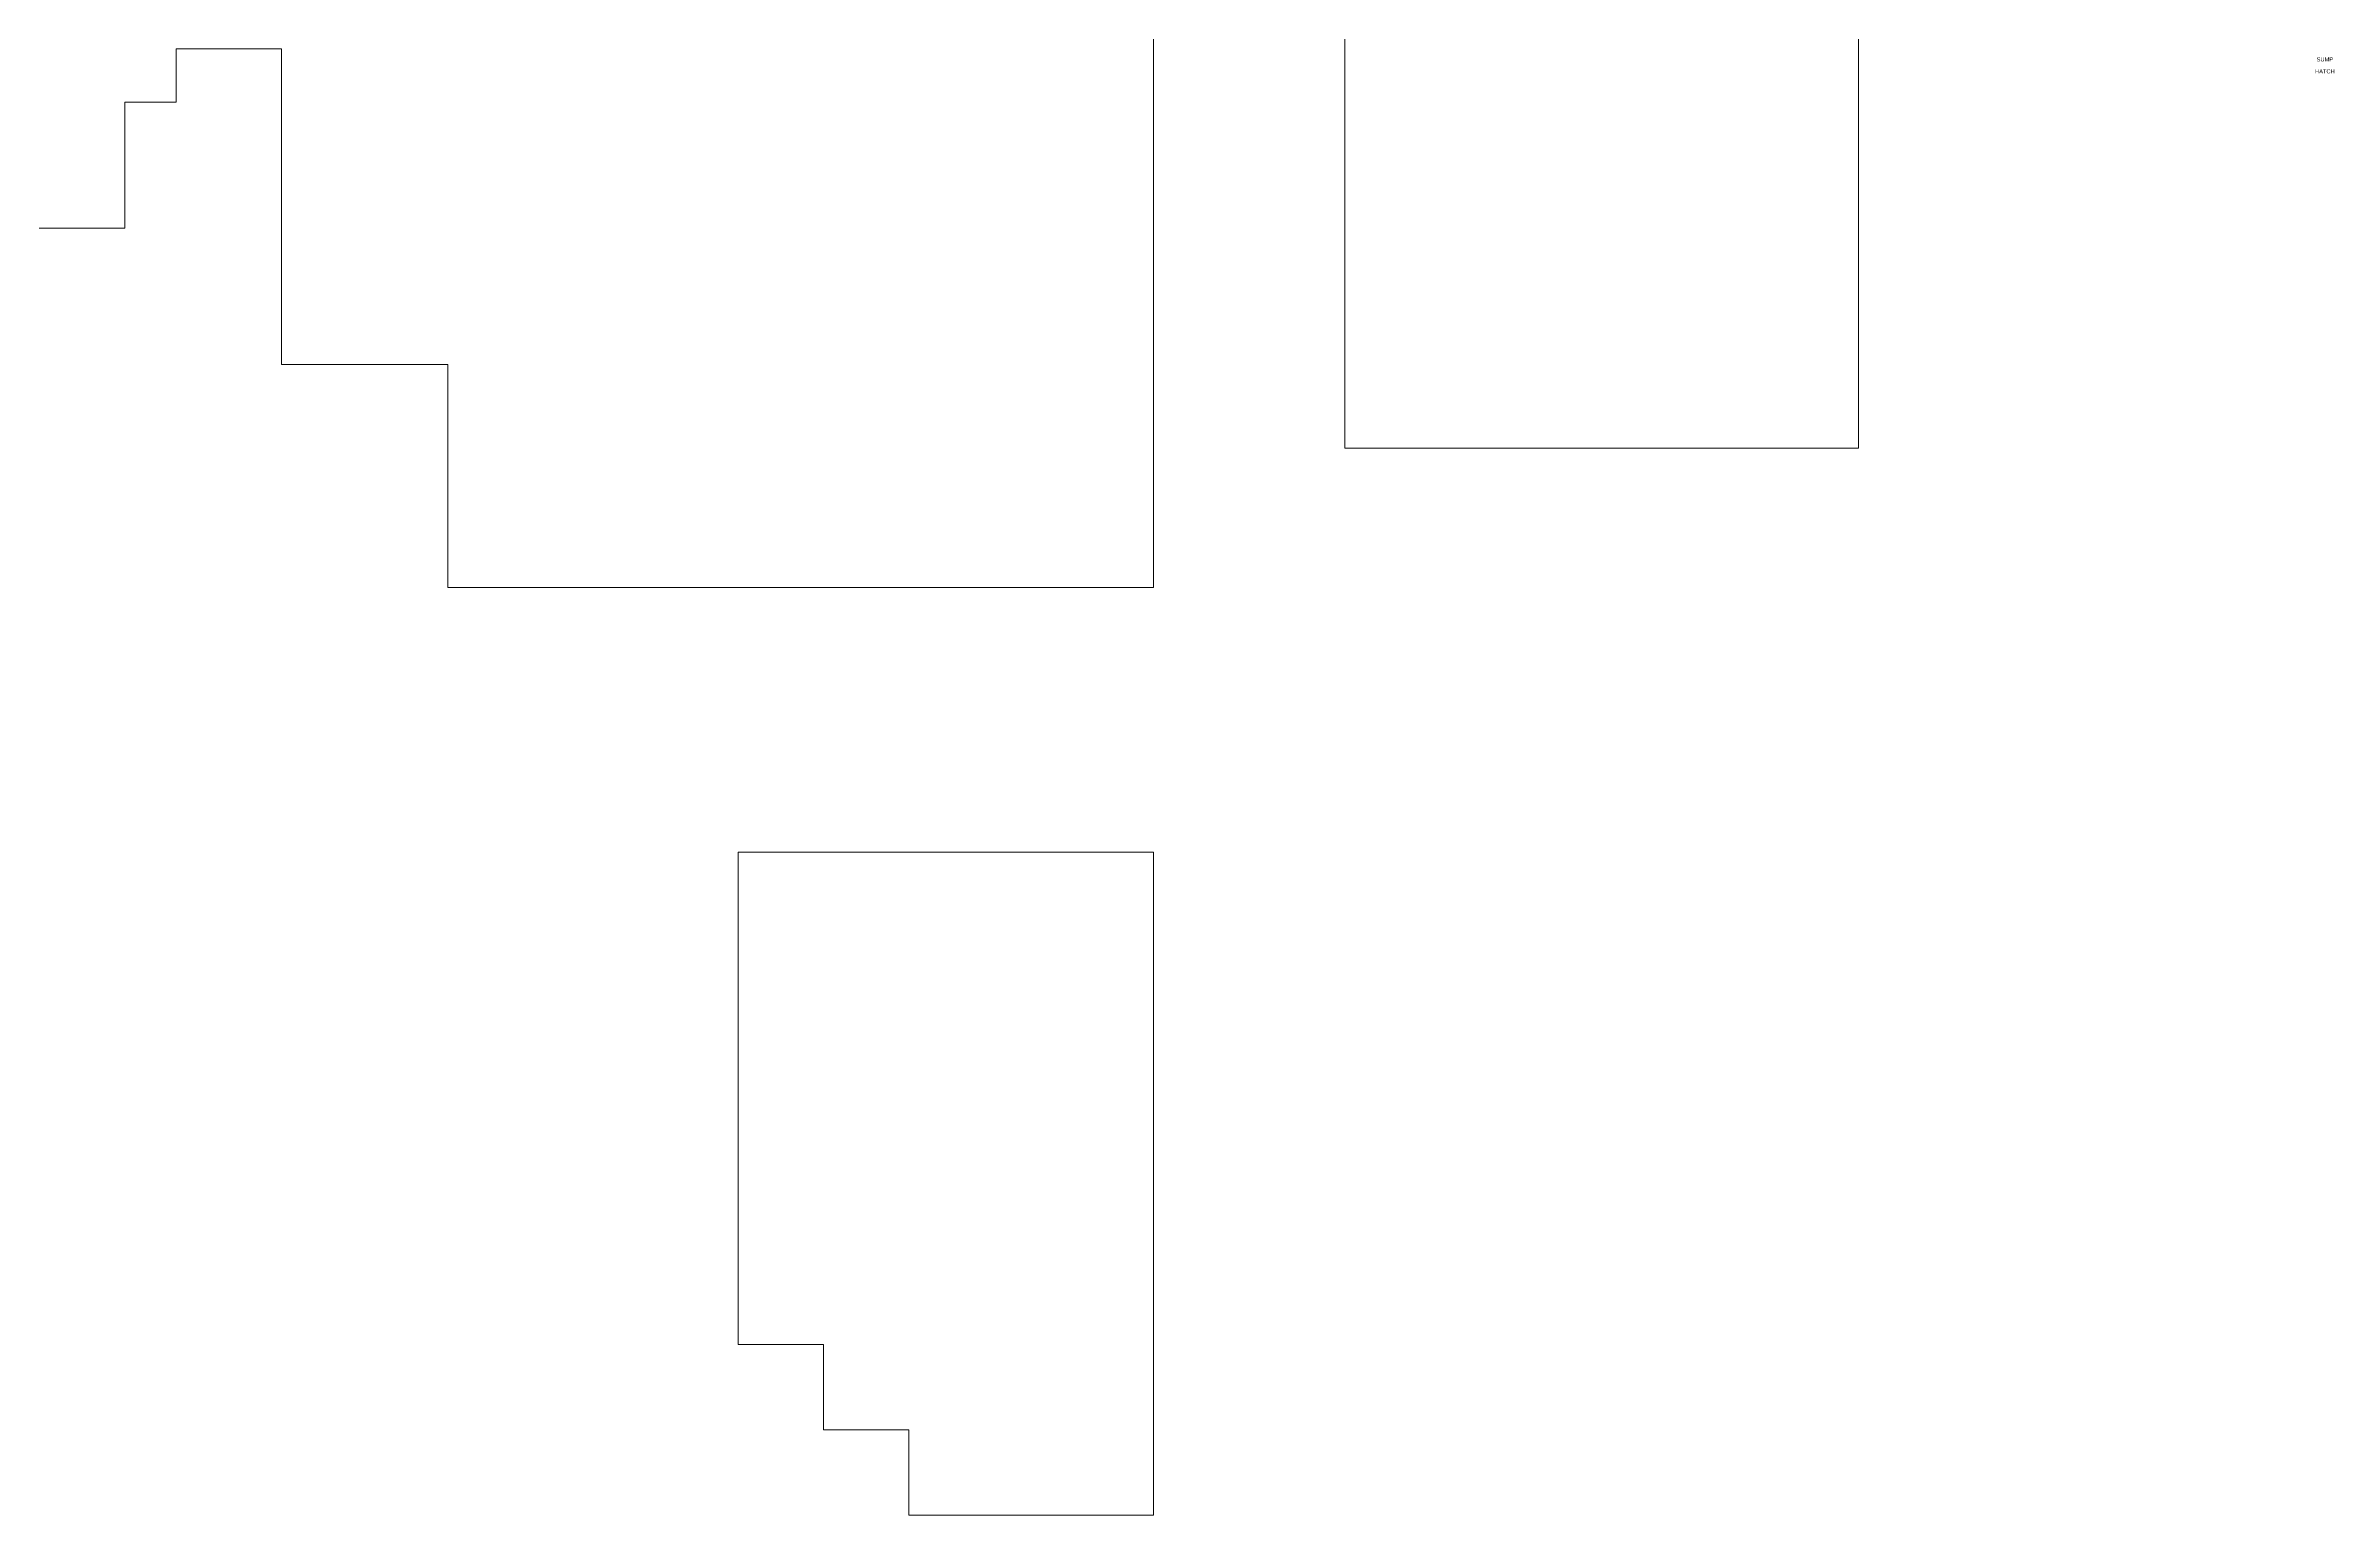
# Model space of a CAD drawing. Extents: x -6172 to 8039, y -4082 to 1639.
# Drawn here: x -2095 to 1121, y -4082 to -2017 of the extents above; entities that cross this region are included whole.
import ezdxf
from ezdxf.enums import TextEntityAlignment as Align

# ---------------------------------------------------------------- set-up
doc = ezdxf.new("R2010")
doc.units = 0
doc.header["$LTSCALE"] = 96
doc.header["$MEASUREMENT"] = 0
doc.layers.add('A-ANNO-RMNA', color=4, linetype='CONTINUOUS', lineweight=0)
doc.layers.add('A-WALL-FULL', color=6, linetype='CONTINUOUS', lineweight=0)
doc.styles.add('ARIAL', font='ARIAL', dxfattribs={"height": 0.2})

msp = doc.modelspace()

# ---------------------------------------------------------------- linework, layer by layer
at = {"layer": 'A-WALL-FULL'}
for p, q in [((-269.2, -2582.4), (-269.2, -1742.3)), ((-538.1, -1846.3), (-538.1, -2778.3)), ((452.9, -1862.3), (452.9, -2582.4)), ((-1764.1, -2021.2), (-1912.1, -2021.2)), ((-1912.1, -2021.2), (-1912.1, -2096.2)), ((-1764.1, -2464.9), (-1764.1, -2021.2)), ((-1912.1, -2096.2), (-1984.1, -2096.2)), ((-1984.1, -2096.2), (-1984.1, -2273.3)), ((-1984.1, -2273.3), (-2224.1, -2273.3)), ((-1530.1, -2464.9), (-1764.1, -2464.9)), ((-1530.1, -2778.3), (-1530.1, -2464.9)), ((452.9, -2582.4), (-269.2, -2582.4)), ((-538.1, -2778.3), (-1530.1, -2778.3)), ((-1122.1, -3150.3), (-538.1, -3150.3)), ((-1122.1, -3842.3), (-1122.1, -3150.3)), ((-538.1, -3150.3), (-538.1, -4082.3)), ((-1002.1, -3842.3), (-1122.1, -3842.3)), ((-1002.1, -3962.3), (-1002.1, -3842.3)), ((-882.1, -3962.3), (-1002.1, -3962.3)), ((-882.1, -4082.3), (-882.1, -3962.3)), ((-538.1, -4082.3), (-882.1, -4082.3))]:
    msp.add_line(p, q, dxfattribs=at)
at = {"layer": 'A-WALL-FULL', "const_width": 0.00174}
msp.add_lwpolyline([(1106.5, -2023.1), (1106.5, -1975.1)], dxfattribs=at)

# ---------------------------------------------------------------- texts
at = {"layer": 'A-ANNO-RMNA', "style": 'ARIAL'}
for s, p in [('HATCH', (1108.2, -2055.6)), ('SUMP', (1108.2, -2038.8))]:
    msp.add_text(s, height=5.73, dxfattribs=at).set_placement(p, align=Align.CENTER)

doc.saveas('drawing.dxf')
